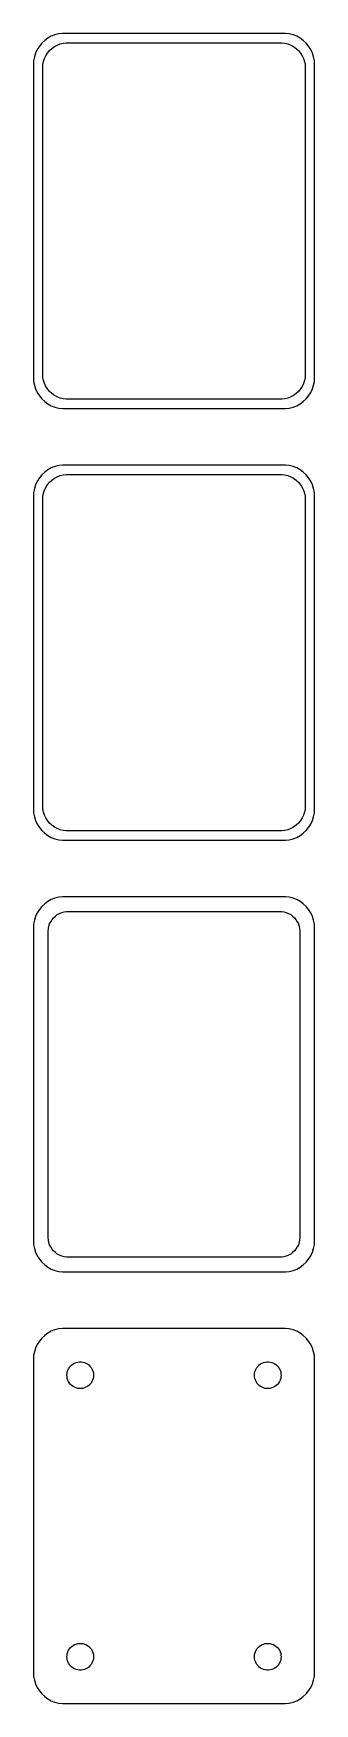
# Model space of a CAD drawing. Header units: metres. Extents: x -22 to 22, y 246 to 513.
import ezdxf

# ---------------------------------------------------------------- set-up
doc = ezdxf.new("R2010")
doc.units = ezdxf.units.M

msp = doc.modelspace()

# ---------------------------------------------------------------- linework, layer by layer
for p, q in [((-19.0451, 512.755), (-19.6289, 512.524)), ((-18.4369, 512.911), (-19.0451, 512.755)), ((-17.8139, 512.99), (-18.4369, 512.911)), ((17.8139, 512.99), (-17.8139, 512.99)), ((18.4369, 512.911), (17.8139, 512.99)), ((19.0451, 512.755), (18.4369, 512.911)), ((19.6289, 512.524), (19.0451, 512.755)), ((-21.8815, 510.409), (-22.1489, 509.841)), ((-21.5451, 510.939), (-21.8815, 510.409)), ((-21.1448, 511.423), (-21.5451, 510.939)), ((-20.6871, 511.853), (-21.1448, 511.423)), ((-20.1791, 512.222), (-20.6871, 511.853)), ((-20.2361, 509.851), (-19.9159, 510.238)), ((-19.6289, 512.524), (-20.1791, 512.222)), ((-19.9159, 510.238), (-19.5497, 510.582)), ((-19.5497, 510.582), (-19.1433, 510.877)), ((-19.1433, 510.877), (-18.7031, 511.119)), ((-18.7031, 511.119), (-18.2361, 511.304)), ((-18.2361, 511.304), (-17.7495, 511.429)), ((-17.7495, 511.429), (-17.2512, 511.492)), ((-17.2512, 511.492), (17.2512, 511.492)), ((17.2512, 511.492), (17.7495, 511.429)), ((17.7495, 511.429), (18.2361, 511.304)), ((18.2361, 511.304), (18.7031, 511.119)), ((18.7031, 511.119), (19.1433, 510.877)), ((19.1433, 510.877), (19.5497, 510.582)), ((19.5497, 510.582), (19.9159, 510.238)), ((20.1791, 512.222), (19.6289, 512.524)), ((19.9159, 510.238), (20.2361, 509.851)), ((20.6871, 511.853), (20.1791, 512.222)), ((21.1448, 511.423), (20.6871, 511.853)), ((21.5451, 510.939), (21.1448, 511.423)), ((21.8815, 510.409), (21.5451, 510.939)), ((22.1489, 509.841), (21.8815, 510.409)), ((-22.4606, 508.627), (-22.5, 508)), ((-22.5, 508), (-22.5, 458)), ((-22.3429, 509.243), (-22.4606, 508.627)), ((-22.1489, 509.841), (-22.3429, 509.243)), ((-21, 507.5), (-20.9684, 508.001)), ((-21, 458.5), (-21, 507.5)), ((-20.9684, 508.001), (-20.8743, 508.495)), ((-20.8743, 508.495), (-20.7191, 508.972)), ((-20.7191, 508.972), (-20.5052, 509.427)), ((-20.5052, 509.427), (-20.2361, 509.851)), ((20.2361, 509.851), (20.5052, 509.427)), ((20.5052, 509.427), (20.7191, 508.972)), ((20.7191, 508.972), (20.8743, 508.495)), ((20.8743, 508.495), (20.9684, 508.001)), ((20.9684, 508.001), (21, 507.5)), ((21, 507.5), (21, 458.5)), ((22.3429, 509.243), (22.1489, 509.841)), ((22.4606, 508.627), (22.3429, 509.243)), ((22.5, 508), (22.4606, 508.627)), ((22.5, 458), (22.5, 508)), ((-22.5, 458), (-22.4606, 457.373)), ((-22.4606, 457.373), (-22.3429, 456.757)), ((-22.3429, 456.757), (-22.1489, 456.159)), ((-20.9684, 457.999), (-21, 458.5)), ((-20.8743, 457.505), (-20.9684, 457.999)), ((-20.7191, 457.028), (-20.8743, 457.505)), ((-20.5052, 456.573), (-20.7191, 457.028)), ((-20.2361, 456.149), (-20.5052, 456.573)), ((20.5052, 456.573), (20.2361, 456.149)), ((20.7191, 457.028), (20.5052, 456.573)), ((20.8743, 457.505), (20.7191, 457.028)), ((20.9684, 457.999), (20.8743, 457.505)), ((21, 458.5), (20.9684, 457.999)), ((22.1489, 456.159), (22.3429, 456.757)), ((22.3429, 456.757), (22.4606, 457.373)), ((22.4606, 457.373), (22.5, 458)), ((-22.1489, 456.159), (-21.8815, 455.591)), ((-21.8815, 455.591), (-21.5451, 455.061)), ((-21.5451, 455.061), (-21.1448, 454.577)), ((-21.1448, 454.577), (-20.6871, 454.147)), ((-20.6871, 454.147), (-20.1791, 453.778)), ((-19.9159, 455.762), (-20.2361, 456.149)), ((-19.5497, 455.418), (-19.9159, 455.762)), ((-19.1433, 455.123), (-19.5497, 455.418)), ((-18.7031, 454.881), (-19.1433, 455.123)), ((-18.2361, 454.696), (-18.7031, 454.881)), ((-17.7495, 454.571), (-18.2361, 454.696)), ((-17.2512, 454.508), (-17.7495, 454.571)), ((17.2512, 454.508), (-17.2512, 454.508)), ((17.7495, 454.571), (17.2512, 454.508)), ((18.2361, 454.696), (17.7495, 454.571)), ((18.7031, 454.881), (18.2361, 454.696)), ((19.1433, 455.123), (18.7031, 454.881)), ((19.5497, 455.418), (19.1433, 455.123)), ((19.9159, 455.762), (19.5497, 455.418)), ((20.2361, 456.149), (19.9159, 455.762)), ((20.1791, 453.778), (20.6871, 454.147)), ((20.6871, 454.147), (21.1448, 454.577)), ((21.1448, 454.577), (21.5451, 455.061)), ((21.5451, 455.061), (21.8815, 455.591)), ((21.8815, 455.591), (22.1489, 456.159)), ((-20.1791, 453.778), (-19.6289, 453.476)), ((-19.6289, 453.476), (-19.0451, 453.245)), ((-19.0451, 453.245), (-18.4369, 453.089)), ((-18.4369, 453.089), (-17.8139, 453.01)), ((-17.8139, 453.01), (17.8139, 453.01)), ((17.8139, 453.01), (18.4369, 453.089)), ((18.4369, 453.089), (19.0451, 453.245)), ((19.0451, 453.245), (19.6289, 453.476)), ((19.6289, 453.476), (20.1791, 453.778)), ((-20.1791, 443.222), (-20.6871, 442.853)), ((-19.6289, 443.524), (-20.1791, 443.222)), ((-19.0451, 443.755), (-19.6289, 443.524)), ((-18.4369, 443.911), (-19.0451, 443.755)), ((-17.8139, 443.99), (-18.4369, 443.911)), ((17.8139, 443.99), (-17.8139, 443.99)), ((18.4369, 443.911), (17.8139, 443.99)), ((19.0451, 443.755), (18.4369, 443.911)), ((19.6289, 443.524), (19.0451, 443.755)), ((20.1791, 443.222), (19.6289, 443.524)), ((20.6871, 442.853), (20.1791, 443.222)), ((-22.1489, 440.841), (-22.3429, 440.243)), ((-21.8815, 441.409), (-22.1489, 440.841)), ((-21.5451, 441.939), (-21.8815, 441.409)), ((-21.1448, 442.423), (-21.5451, 441.939)), ((-20.6871, 442.853), (-21.1448, 442.423)), ((-20.5052, 440.427), (-20.2361, 440.851)), ((-20.2361, 440.851), (-19.9159, 441.238)), ((-19.9159, 441.238), (-19.5497, 441.582)), ((-19.5497, 441.582), (-19.1433, 441.877)), ((-19.1433, 441.877), (-18.7031, 442.119)), ((-18.7031, 442.119), (-18.2361, 442.304)), ((-18.2361, 442.304), (-17.7495, 442.429)), ((-17.7495, 442.429), (-17.2512, 442.492)), ((-17.2512, 442.492), (17.2512, 442.492)), ((17.2512, 442.492), (17.7495, 442.429)), ((17.7495, 442.429), (18.2361, 442.304)), ((18.2361, 442.304), (18.7031, 442.119)), ((18.7031, 442.119), (19.1433, 441.877)), ((19.1433, 441.877), (19.5497, 441.582)), ((19.5497, 441.582), (19.9159, 441.238)), ((19.9159, 441.238), (20.2361, 440.851)), ((20.2361, 440.851), (20.5052, 440.427)), ((21.1448, 442.423), (20.6871, 442.853)), ((21.5451, 441.939), (21.1448, 442.423)), ((21.8815, 441.409), (21.5451, 441.939)), ((22.1489, 440.841), (21.8815, 441.409)), ((22.3429, 440.243), (22.1489, 440.841)), ((-22.4606, 439.627), (-22.5, 439)), ((-22.5, 439), (-22.5, 389)), ((-22.3429, 440.243), (-22.4606, 439.627)), ((-21, 438.5), (-20.9684, 439.001)), ((-21, 389.5), (-21, 438.5)), ((-20.9684, 439.001), (-20.8743, 439.495)), ((-20.8743, 439.495), (-20.7191, 439.972)), ((-20.7191, 439.972), (-20.5052, 440.427)), ((20.5052, 440.427), (20.7191, 439.972)), ((20.7191, 439.972), (20.8743, 439.495)), ((20.8743, 439.495), (20.9684, 439.001)), ((20.9684, 439.001), (21, 438.5)), ((21, 438.5), (21, 389.5)), ((22.4606, 439.627), (22.3429, 440.243)), ((22.5, 439), (22.4606, 439.627)), ((22.5, 389), (22.5, 439)), ((-22.5, 389), (-22.4606, 388.373)), ((-22.4606, 388.373), (-22.3429, 387.757)), ((-22.3429, 387.757), (-22.1489, 387.159)), ((-22.1489, 387.159), (-21.8815, 386.591)), ((-20.9684, 388.999), (-21, 389.5)), ((-20.8743, 388.505), (-20.9684, 388.999)), ((-20.7191, 388.028), (-20.8743, 388.505)), ((-20.5052, 387.573), (-20.7191, 388.028)), ((-20.2361, 387.149), (-20.5052, 387.573)), ((-19.9159, 386.762), (-20.2361, 387.149)), ((20.2361, 387.149), (19.9159, 386.762)), ((20.5052, 387.573), (20.2361, 387.149)), ((20.7191, 388.028), (20.5052, 387.573)), ((20.8743, 388.505), (20.7191, 388.028)), ((20.9684, 388.999), (20.8743, 388.505)), ((21, 389.5), (20.9684, 388.999)), ((21.8815, 386.591), (22.1489, 387.159)), ((22.1489, 387.159), (22.3429, 387.757)), ((22.3429, 387.757), (22.4606, 388.373)), ((22.4606, 388.373), (22.5, 389)), ((-21.8815, 386.591), (-21.5451, 386.061)), ((-21.5451, 386.061), (-21.1448, 385.577)), ((-21.1448, 385.577), (-20.6871, 385.147)), ((-20.6871, 385.147), (-20.1791, 384.778)), ((-20.1791, 384.778), (-19.6289, 384.476)), ((-19.5497, 386.418), (-19.9159, 386.762)), ((-19.6289, 384.476), (-19.0451, 384.245)), ((-19.1433, 386.123), (-19.5497, 386.418)), ((-18.7031, 385.881), (-19.1433, 386.123)), ((-18.2361, 385.696), (-18.7031, 385.881)), ((-17.7495, 385.571), (-18.2361, 385.696)), ((-17.2512, 385.508), (-17.7495, 385.571)), ((17.2512, 385.508), (-17.2512, 385.508)), ((17.7495, 385.571), (17.2512, 385.508)), ((18.2361, 385.696), (17.7495, 385.571)), ((18.7031, 385.881), (18.2361, 385.696)), ((19.1433, 386.123), (18.7031, 385.881)), ((19.0451, 384.245), (19.6289, 384.476)), ((19.5497, 386.418), (19.1433, 386.123)), ((19.9159, 386.762), (19.5497, 386.418)), ((19.6289, 384.476), (20.1791, 384.778)), ((20.1791, 384.778), (20.6871, 385.147)), ((20.6871, 385.147), (21.1448, 385.577)), ((21.1448, 385.577), (21.5451, 386.061)), ((21.5451, 386.061), (21.8815, 386.591)), ((-19.0451, 384.245), (-18.4369, 384.089)), ((-18.4369, 384.089), (-17.8139, 384.01)), ((-17.8139, 384.01), (17.8139, 384.01)), ((17.8139, 384.01), (18.4369, 384.089)), ((18.4369, 384.089), (19.0451, 384.245)), ((-20.6871, 373.853), (-21.1448, 373.423)), ((-20.1791, 374.222), (-20.6871, 373.853)), ((-19.6289, 374.524), (-20.1791, 374.222)), ((-19.0451, 374.755), (-19.6289, 374.524)), ((-18.4369, 374.911), (-19.0451, 374.755)), ((-17.8139, 374.99), (-18.4369, 374.911)), ((17.8139, 374.99), (-17.8139, 374.99)), ((18.4369, 374.911), (17.8139, 374.99)), ((19.0451, 374.755), (18.4369, 374.911)), ((19.6289, 374.524), (19.0451, 374.755)), ((20.1791, 374.222), (19.6289, 374.524)), ((20.6871, 373.853), (20.1791, 374.222)), ((21.1448, 373.423), (20.6871, 373.853)), ((-22.3429, 371.243), (-22.4606, 370.627)), ((-22.1489, 371.841), (-22.3429, 371.243)), ((-21.8815, 372.409), (-22.1489, 371.841)), ((-21.5451, 372.939), (-21.8815, 372.409)), ((-21.1448, 373.423), (-21.5451, 372.939)), ((-19.7279, 371), (-19.5184, 371.33)), ((-19.5184, 371.33), (-19.2692, 371.631)), ((-19.2692, 371.631), (-18.9842, 371.899)), ((-18.9842, 371.899), (-18.668, 372.128)), ((-18.668, 372.128), (-18.3254, 372.317)), ((-18.3254, 372.317), (-17.9619, 372.461)), ((-17.9619, 372.461), (-17.5833, 372.558)), ((-17.5833, 372.558), (-17.1954, 372.607)), ((-17.1954, 372.607), (17.1954, 372.607)), ((17.1954, 372.607), (17.5833, 372.558)), ((17.5833, 372.558), (17.9619, 372.461)), ((17.9619, 372.461), (18.3254, 372.317)), ((18.3254, 372.317), (18.668, 372.128)), ((18.668, 372.128), (18.9842, 371.899)), ((18.9842, 371.899), (19.2692, 371.631)), ((19.2692, 371.631), (19.5184, 371.33)), ((19.5184, 371.33), (19.7279, 371)), ((21.5451, 372.939), (21.1448, 373.423)), ((21.8815, 372.409), (21.5451, 372.939)), ((22.1489, 371.841), (21.8815, 372.409)), ((22.3429, 371.243), (22.1489, 371.841)), ((22.4606, 370.627), (22.3429, 371.243)), ((-22.4606, 370.627), (-22.5, 370)), ((-22.5, 370), (-22.5, 320)), ((-20.1129, 369.5), (-20.0884, 369.89)), ((-20.1129, 320.5), (-20.1129, 369.5)), ((-20.0884, 369.89), (-20.0151, 370.274)), ((-20.0151, 370.274), (-19.8943, 370.646)), ((-19.8943, 370.646), (-19.7279, 371)), ((19.7279, 371), (19.8943, 370.646)), ((19.8943, 370.646), (20.0151, 370.274)), ((20.0151, 370.274), (20.0884, 369.89)), ((20.0884, 369.89), (20.1129, 369.5)), ((20.1129, 369.5), (20.1129, 320.5)), ((22.5, 370), (22.4606, 370.627)), ((22.5, 320), (22.5, 370)), ((-20.0884, 320.11), (-20.1129, 320.5)), ((20.1129, 320.5), (20.0884, 320.11)), ((-22.5, 320), (-22.4606, 319.373)), ((-22.4606, 319.373), (-22.3429, 318.757)), ((-22.3429, 318.757), (-22.1489, 318.159)), ((-22.1489, 318.159), (-21.8815, 317.591)), ((-20.0151, 319.726), (-20.0884, 320.11)), ((-19.8943, 319.354), (-20.0151, 319.726)), ((-19.7279, 319), (-19.8943, 319.354)), ((-19.5184, 318.67), (-19.7279, 319)), ((-19.2692, 318.369), (-19.5184, 318.67)), ((-18.9842, 318.101), (-19.2692, 318.369)), ((-18.668, 317.872), (-18.9842, 318.101)), ((-18.3254, 317.683), (-18.668, 317.872)), ((18.668, 317.872), (18.3254, 317.683)), ((18.9842, 318.101), (18.668, 317.872)), ((19.2692, 318.369), (18.9842, 318.101)), ((19.5184, 318.67), (19.2692, 318.369)), ((19.7279, 319), (19.5184, 318.67)), ((19.8943, 319.354), (19.7279, 319)), ((20.0151, 319.726), (19.8943, 319.354)), ((20.0884, 320.11), (20.0151, 319.726)), ((21.8815, 317.591), (22.1489, 318.159)), ((22.1489, 318.159), (22.3429, 318.757)), ((22.3429, 318.757), (22.4606, 319.373)), ((22.4606, 319.373), (22.5, 320)), ((-21.8815, 317.591), (-21.5451, 317.061)), ((-21.5451, 317.061), (-21.1448, 316.577)), ((-21.1448, 316.577), (-20.6871, 316.147)), ((-20.6871, 316.147), (-20.1791, 315.778)), ((-20.1791, 315.778), (-19.6289, 315.476)), ((-19.6289, 315.476), (-19.0451, 315.245)), ((-19.0451, 315.245), (-18.4369, 315.089)), ((-18.4369, 315.089), (-17.8139, 315.01)), ((-17.9619, 317.539), (-18.3254, 317.683)), ((-17.5833, 317.442), (-17.9619, 317.539)), ((-17.1954, 317.393), (-17.5833, 317.442)), ((17.1954, 317.393), (-17.1954, 317.393)), ((17.5833, 317.442), (17.1954, 317.393)), ((17.9619, 317.539), (17.5833, 317.442)), ((17.8139, 315.01), (18.4369, 315.089)), ((18.3254, 317.683), (17.9619, 317.539)), ((18.4369, 315.089), (19.0451, 315.245)), ((19.0451, 315.245), (19.6289, 315.476)), ((19.6289, 315.476), (20.1791, 315.778)), ((20.1791, 315.778), (20.6871, 316.147)), ((20.6871, 316.147), (21.1448, 316.577)), ((21.1448, 316.577), (21.5451, 317.061)), ((21.5451, 317.061), (21.8815, 317.591)), ((-17.8139, 315.01), (17.8139, 315.01)), ((-21.1448, 304.423), (-21.5451, 303.939)), ((-20.6871, 304.853), (-21.1448, 304.423)), ((-20.1791, 305.222), (-20.6871, 304.853)), ((-19.6289, 305.524), (-20.1791, 305.222)), ((-19.0451, 305.755), (-19.6289, 305.524)), ((-18.4369, 305.911), (-19.0451, 305.755)), ((-17.8139, 305.99), (-18.4369, 305.911)), ((17.8139, 305.99), (-17.8139, 305.99)), ((18.4369, 305.911), (17.8139, 305.99)), ((19.0451, 305.755), (18.4369, 305.911)), ((19.6289, 305.524), (19.0451, 305.755)), ((20.1791, 305.222), (19.6289, 305.524)), ((20.6871, 304.853), (20.1791, 305.222)), ((21.1448, 304.423), (20.6871, 304.853)), ((21.5451, 303.939), (21.1448, 304.423)), ((-22.3429, 302.243), (-22.4606, 301.627)), ((-22.1489, 302.841), (-22.3429, 302.243)), ((-21.8815, 303.409), (-22.1489, 302.841)), ((-21.5451, 303.939), (-21.8815, 303.409)), ((21.8815, 303.409), (21.5451, 303.939)), ((22.1489, 302.841), (21.8815, 303.409)), ((22.3429, 302.243), (22.1489, 302.841)), ((22.4606, 301.627), (22.3429, 302.243)), ((-22.4606, 301.627), (-22.5, 301)), ((-22.5, 301), (-22.5, 251)), ((-17.1185, 298.768), (-17.0682, 299.031)), ((-17.0682, 299.031), (-16.9853, 299.286)), ((-16.9853, 299.286), (-16.8712, 299.529)), ((-16.8712, 299.529), (-16.7275, 299.755)), ((-16.7275, 299.755), (-16.5565, 299.962)), ((-16.5565, 299.962), (-16.3611, 300.145)), ((-16.3611, 300.145), (-16.1441, 300.303)), ((-16.1441, 300.303), (-15.9091, 300.432)), ((-15.9091, 300.432), (-15.6598, 300.531)), ((-15.6598, 300.531), (-15.4001, 300.597)), ((-15.4001, 300.597), (-15.1341, 300.631)), ((-15.1341, 300.631), (-14.8659, 300.631)), ((-14.8659, 300.631), (-14.5999, 300.597)), ((-14.5999, 300.597), (-14.3401, 300.531)), ((-14.3401, 300.531), (-14.0908, 300.432)), ((-14.0908, 300.432), (-13.8559, 300.303)), ((-13.8559, 300.303), (-13.6389, 300.145)), ((-13.6389, 300.145), (-13.4434, 299.962)), ((-13.4434, 299.962), (-13.2725, 299.755)), ((-13.2725, 299.755), (-13.1288, 299.529)), ((-13.1288, 299.529), (-13.0146, 299.286)), ((-13.0146, 299.286), (-12.9318, 299.031)), ((-12.9318, 299.031), (-12.8815, 298.768)), ((12.8815, 298.768), (12.9318, 299.031)), ((12.9318, 299.031), (13.0146, 299.286)), ((13.0146, 299.286), (13.1288, 299.529)), ((13.1288, 299.529), (13.2725, 299.755)), ((13.2725, 299.755), (13.4434, 299.962)), ((13.4434, 299.962), (13.6389, 300.145)), ((13.6389, 300.145), (13.8559, 300.303)), ((13.8559, 300.303), (14.0908, 300.432)), ((14.0908, 300.432), (14.3401, 300.531)), ((14.3401, 300.531), (14.5999, 300.597)), ((14.5999, 300.597), (14.8659, 300.631)), ((14.8659, 300.631), (15.1341, 300.631)), ((15.1341, 300.631), (15.4001, 300.597)), ((15.4001, 300.597), (15.6598, 300.531)), ((15.6598, 300.531), (15.9091, 300.432)), ((15.9091, 300.432), (16.1441, 300.303)), ((16.1441, 300.303), (16.3611, 300.145)), ((16.3611, 300.145), (16.5565, 299.962)), ((16.5565, 299.962), (16.7275, 299.755)), ((16.7275, 299.755), (16.8712, 299.529)), ((16.8712, 299.529), (16.9853, 299.286)), ((16.9853, 299.286), (17.0682, 299.031)), ((17.0682, 299.031), (17.1185, 298.768)), ((22.5, 301), (22.4606, 301.627)), ((22.5, 251), (22.5, 301)), ((-17.1353, 298.5), (-17.1185, 298.768)), ((-17.1185, 298.232), (-17.1353, 298.5)), ((-17.0682, 297.969), (-17.1185, 298.232)), ((-16.9853, 297.714), (-17.0682, 297.969)), ((-16.8712, 297.471), (-16.9853, 297.714)), ((-16.7275, 297.245), (-16.8712, 297.471)), ((-16.5565, 297.038), (-16.7275, 297.245)), ((-16.3611, 296.855), (-16.5565, 297.038)), ((-16.1441, 296.697), (-16.3611, 296.855)), ((-15.9091, 296.568), (-16.1441, 296.697)), ((-15.6598, 296.469), (-15.9091, 296.568)), ((-15.4001, 296.403), (-15.6598, 296.469)), ((-15.1341, 296.369), (-15.4001, 296.403)), ((-14.8659, 296.369), (-15.1341, 296.369)), ((-14.5999, 296.403), (-14.8659, 296.369)), ((-14.3401, 296.469), (-14.5999, 296.403)), ((-14.0908, 296.568), (-14.3401, 296.469)), ((-13.8559, 296.697), (-14.0908, 296.568)), ((-13.6389, 296.855), (-13.8559, 296.697)), ((-13.4434, 297.038), (-13.6389, 296.855)), ((-13.2725, 297.245), (-13.4434, 297.038)), ((-13.1288, 297.471), (-13.2725, 297.245)), ((-13.0146, 297.714), (-13.1288, 297.471)), ((-12.9318, 297.969), (-13.0146, 297.714)), ((-12.8815, 298.232), (-12.9318, 297.969)), ((-12.8815, 298.768), (-12.8647, 298.5)), ((-12.8647, 298.5), (-12.8815, 298.232)), ((12.8647, 298.5), (12.8815, 298.768)), ((12.8815, 298.232), (12.8647, 298.5)), ((12.9318, 297.969), (12.8815, 298.232)), ((13.0146, 297.714), (12.9318, 297.969)), ((13.1288, 297.471), (13.0146, 297.714)), ((13.2725, 297.245), (13.1288, 297.471)), ((13.4434, 297.038), (13.2725, 297.245)), ((13.6389, 296.855), (13.4434, 297.038)), ((13.8559, 296.697), (13.6389, 296.855)), ((14.0908, 296.568), (13.8559, 296.697)), ((14.3401, 296.469), (14.0908, 296.568)), ((14.5999, 296.403), (14.3401, 296.469)), ((14.8659, 296.369), (14.5999, 296.403)), ((15.1341, 296.369), (14.8659, 296.369)), ((15.4001, 296.403), (15.1341, 296.369)), ((15.6598, 296.469), (15.4001, 296.403)), ((15.9091, 296.568), (15.6598, 296.469)), ((16.1441, 296.697), (15.9091, 296.568)), ((16.3611, 296.855), (16.1441, 296.697)), ((16.5565, 297.038), (16.3611, 296.855)), ((16.7275, 297.245), (16.5565, 297.038)), ((16.8712, 297.471), (16.7275, 297.245)), ((16.9853, 297.714), (16.8712, 297.471)), ((17.0682, 297.969), (16.9853, 297.714)), ((17.1185, 298.232), (17.0682, 297.969)), ((17.1185, 298.768), (17.1353, 298.5)), ((17.1353, 298.5), (17.1185, 298.232)), ((-17.1353, 253.5), (-17.1185, 253.768)), ((-17.1185, 253.768), (-17.0682, 254.031)), ((-17.0682, 254.031), (-16.9853, 254.286)), ((-16.9853, 254.286), (-16.8712, 254.529)), ((-16.8712, 254.529), (-16.7275, 254.755)), ((-16.7275, 254.755), (-16.5565, 254.962)), ((-16.5565, 254.962), (-16.3611, 255.145)), ((-16.3611, 255.145), (-16.1441, 255.303)), ((-16.1441, 255.303), (-15.9091, 255.432)), ((-15.9091, 255.432), (-15.6598, 255.531)), ((-15.6598, 255.531), (-15.4001, 255.597)), ((-15.4001, 255.597), (-15.1341, 255.631)), ((-15.1341, 255.631), (-14.8659, 255.631)), ((-14.8659, 255.631), (-14.5999, 255.597)), ((-14.5999, 255.597), (-14.3401, 255.531)), ((-14.3401, 255.531), (-14.0908, 255.432)), ((-14.0908, 255.432), (-13.8559, 255.303)), ((-13.8559, 255.303), (-13.6389, 255.145)), ((-13.6389, 255.145), (-13.4434, 254.962)), ((-13.4434, 254.962), (-13.2725, 254.755)), ((-13.2725, 254.755), (-13.1288, 254.529)), ((-13.1288, 254.529), (-13.0146, 254.286)), ((-13.0146, 254.286), (-12.9318, 254.031)), ((-12.9318, 254.031), (-12.8815, 253.768)), ((-12.8815, 253.768), (-12.8647, 253.5)), ((12.8647, 253.5), (12.8815, 253.768)), ((12.8815, 253.768), (12.9318, 254.031)), ((12.9318, 254.031), (13.0146, 254.286)), ((13.0146, 254.286), (13.1288, 254.529)), ((13.1288, 254.529), (13.2725, 254.755)), ((13.2725, 254.755), (13.4434, 254.962)), ((13.4434, 254.962), (13.6389, 255.145)), ((13.6389, 255.145), (13.8559, 255.303)), ((13.8559, 255.303), (14.0908, 255.432)), ((14.0908, 255.432), (14.3401, 255.531)), ((14.3401, 255.531), (14.5999, 255.597)), ((14.5999, 255.597), (14.8659, 255.631)), ((14.8659, 255.631), (15.1341, 255.631)), ((15.1341, 255.631), (15.4001, 255.597)), ((15.4001, 255.597), (15.6598, 255.531)), ((15.6598, 255.531), (15.9091, 255.432)), ((15.9091, 255.432), (16.1441, 255.303)), ((16.1441, 255.303), (16.3611, 255.145)), ((16.3611, 255.145), (16.5565, 254.962)), ((16.5565, 254.962), (16.7275, 254.755)), ((16.7275, 254.755), (16.8712, 254.529)), ((16.8712, 254.529), (16.9853, 254.286)), ((16.9853, 254.286), (17.0682, 254.031)), ((17.0682, 254.031), (17.1185, 253.768)), ((17.1185, 253.768), (17.1353, 253.5)), ((-22.5, 251), (-22.4606, 250.373)), ((-17.1185, 253.232), (-17.1353, 253.5)), ((-17.0682, 252.969), (-17.1185, 253.232)), ((-16.9853, 252.714), (-17.0682, 252.969)), ((-16.8712, 252.471), (-16.9853, 252.714)), ((-16.7275, 252.245), (-16.8712, 252.471)), ((-16.5565, 252.038), (-16.7275, 252.245)), ((-16.3611, 251.855), (-16.5565, 252.038)), ((-16.1441, 251.697), (-16.3611, 251.855)), ((-15.9091, 251.568), (-16.1441, 251.697)), ((-15.6598, 251.469), (-15.9091, 251.568)), ((-15.4001, 251.403), (-15.6598, 251.469)), ((-15.1341, 251.369), (-15.4001, 251.403)), ((-14.8659, 251.369), (-15.1341, 251.369)), ((-14.5999, 251.403), (-14.8659, 251.369)), ((-14.3401, 251.469), (-14.5999, 251.403)), ((-14.0908, 251.568), (-14.3401, 251.469)), ((-13.8559, 251.697), (-14.0908, 251.568)), ((-13.6389, 251.855), (-13.8559, 251.697)), ((-13.4434, 252.038), (-13.6389, 251.855)), ((-13.2725, 252.245), (-13.4434, 252.038)), ((-13.1288, 252.471), (-13.2725, 252.245)), ((-13.0146, 252.714), (-13.1288, 252.471)), ((-12.9318, 252.969), (-13.0146, 252.714)), ((-12.8815, 253.232), (-12.9318, 252.969)), ((-12.8647, 253.5), (-12.8815, 253.232)), ((12.8815, 253.232), (12.8647, 253.5)), ((12.9318, 252.969), (12.8815, 253.232)), ((13.0146, 252.714), (12.9318, 252.969)), ((13.1288, 252.471), (13.0146, 252.714)), ((13.2725, 252.245), (13.1288, 252.471)), ((13.4434, 252.038), (13.2725, 252.245)), ((13.6389, 251.855), (13.4434, 252.038)), ((13.8559, 251.697), (13.6389, 251.855)), ((14.0908, 251.568), (13.8559, 251.697)), ((14.3401, 251.469), (14.0908, 251.568)), ((14.5999, 251.403), (14.3401, 251.469)), ((14.8659, 251.369), (14.5999, 251.403)), ((15.1341, 251.369), (14.8659, 251.369)), ((15.4001, 251.403), (15.1341, 251.369)), ((15.6598, 251.469), (15.4001, 251.403)), ((15.9091, 251.568), (15.6598, 251.469)), ((16.1441, 251.697), (15.9091, 251.568)), ((16.3611, 251.855), (16.1441, 251.697)), ((16.5565, 252.038), (16.3611, 251.855)), ((16.7275, 252.245), (16.5565, 252.038)), ((16.8712, 252.471), (16.7275, 252.245)), ((16.9853, 252.714), (16.8712, 252.471)), ((17.0682, 252.969), (16.9853, 252.714)), ((17.1185, 253.232), (17.0682, 252.969)), ((17.1353, 253.5), (17.1185, 253.232)), ((22.4606, 250.373), (22.5, 251)), ((-22.4606, 250.373), (-22.3429, 249.757)), ((-22.3429, 249.757), (-22.1489, 249.159)), ((-22.1489, 249.159), (-21.8815, 248.591)), ((-21.8815, 248.591), (-21.5451, 248.061)), ((21.5451, 248.061), (21.8815, 248.591)), ((21.8815, 248.591), (22.1489, 249.159)), ((22.1489, 249.159), (22.3429, 249.757)), ((22.3429, 249.757), (22.4606, 250.373)), ((-21.5451, 248.061), (-21.1448, 247.577)), ((-21.1448, 247.577), (-20.6871, 247.147)), ((-20.6871, 247.147), (-20.1791, 246.778)), ((-20.1791, 246.778), (-19.6289, 246.476)), ((-19.6289, 246.476), (-19.0451, 246.245)), ((-19.0451, 246.245), (-18.4369, 246.089)), ((-18.4369, 246.089), (-17.8139, 246.01)), ((-17.8139, 246.01), (17.8139, 246.01)), ((17.8139, 246.01), (18.4369, 246.089)), ((18.4369, 246.089), (19.0451, 246.245)), ((19.0451, 246.245), (19.6289, 246.476)), ((19.6289, 246.476), (20.1791, 246.778)), ((20.1791, 246.778), (20.6871, 247.147)), ((20.6871, 247.147), (21.1448, 247.577)), ((21.1448, 247.577), (21.5451, 248.061))]:
    msp.add_line(p, q)

doc.saveas('drawing.dxf')
